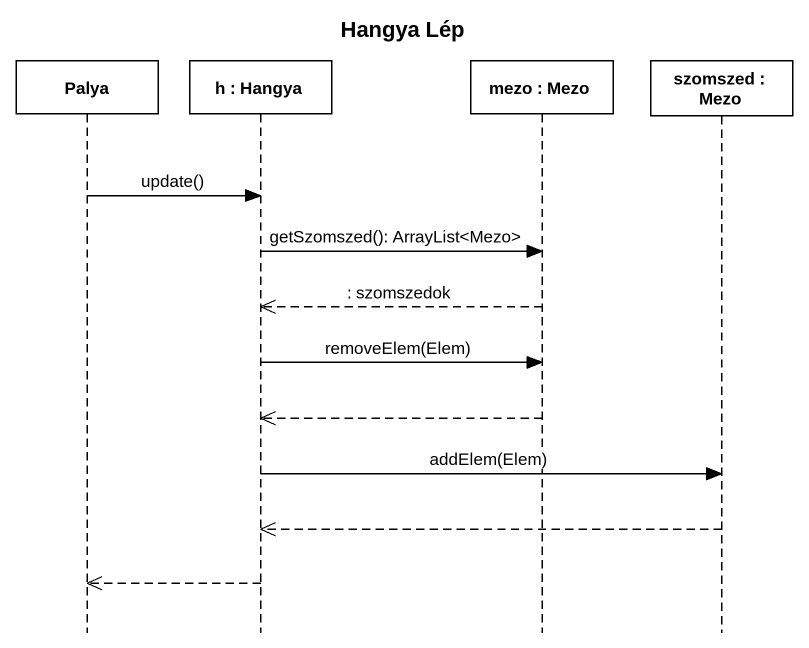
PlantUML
@startuml
title Hangya Lép
hide footbox
participant Palya
participant "h : Hangya" as h
participant "mezo : Mezo" as mezo
participant "szomszed : Mezo" as szomszed

Palya -> h : update()
h -> mezo : getSzomszed(): ArrayList<Mezo>
mezo -->> h : : szomszedok
h -> mezo : removeElem(Elem)
mezo -->> h
h -> szomszed : addElem(Elem)
szomszed -->> h
h -->> Palya
@enduml
